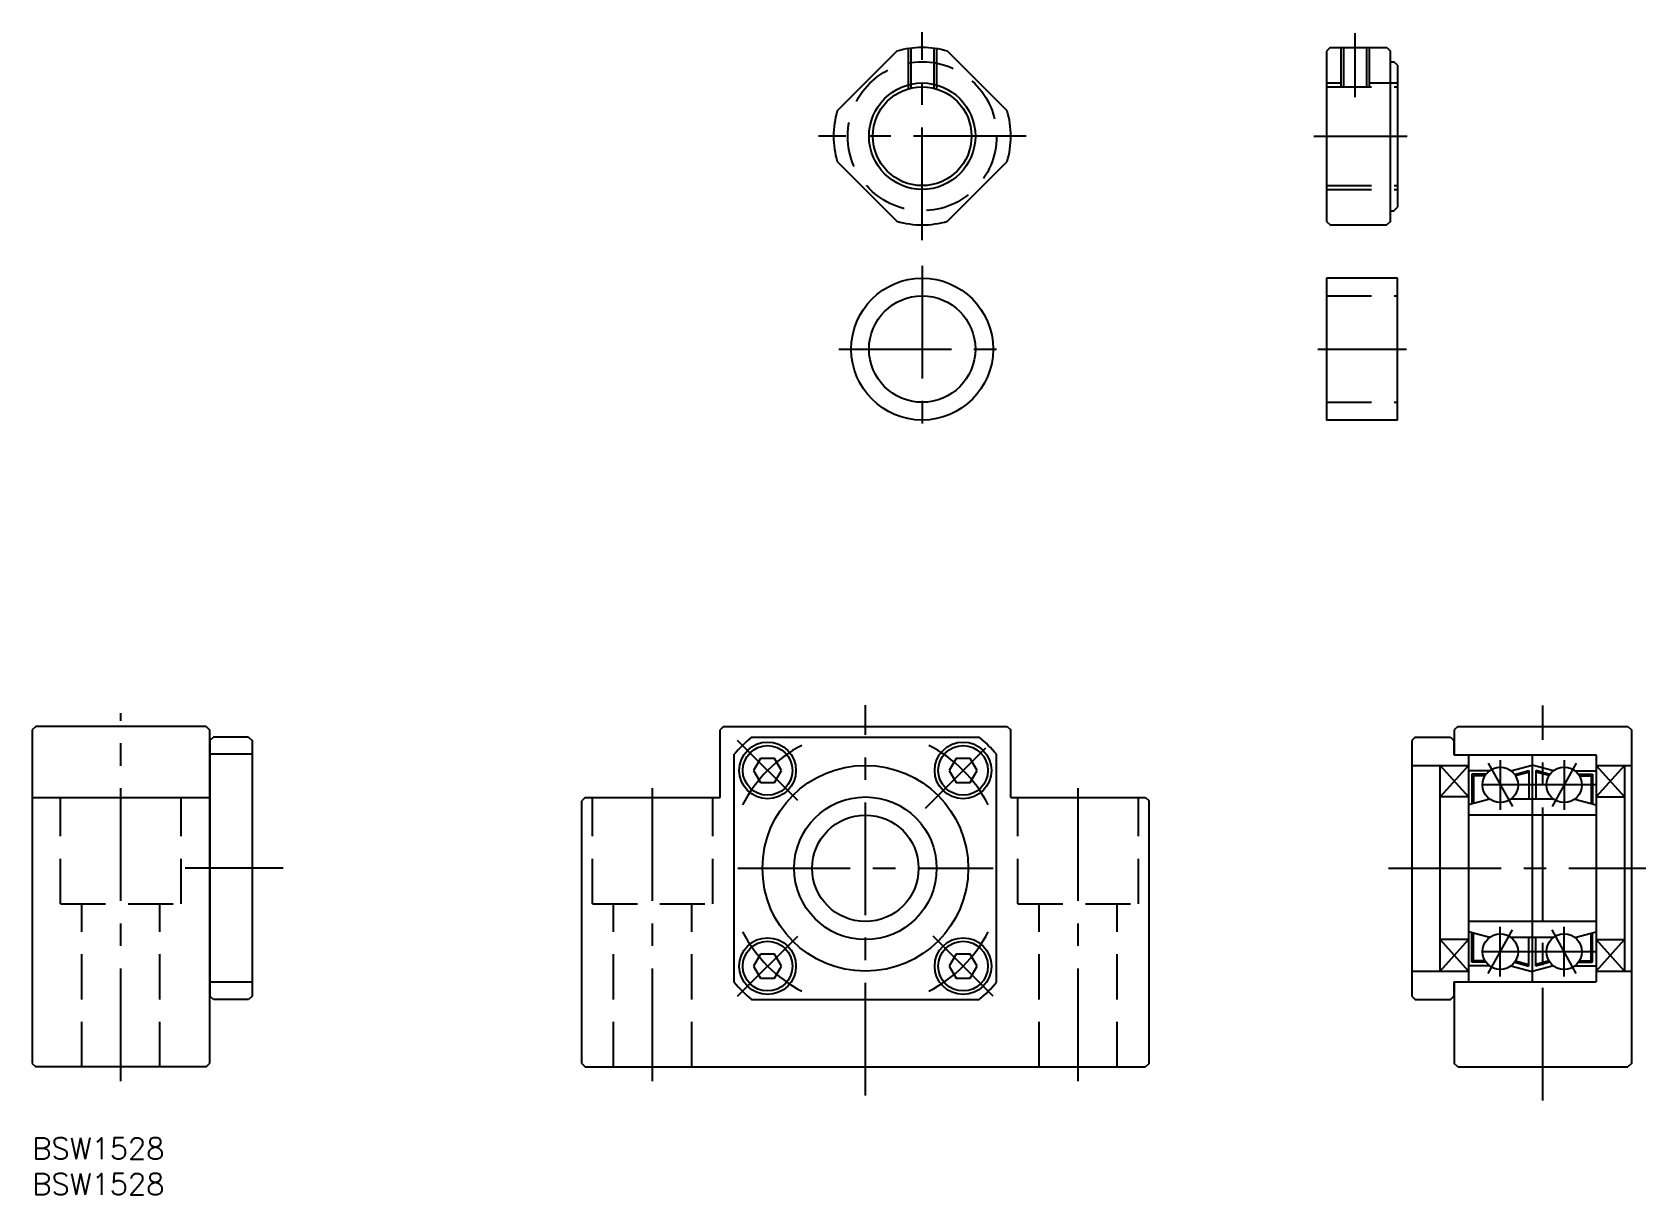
# Model space of a CAD drawing. Extents: x 0 to 228, y -8 to 156.
import ezdxf

# ---------------------------------------------------------------- set-up
doc = ezdxf.new("R2010")
doc.units = 0
doc.header["$LTSCALE"] = 0.5
doc.linetypes.add('CENTER', pattern=[50.8, 31.75, -6.35, 6.35, -6.35])
doc.linetypes.add('DASHED', pattern=[19.05, 12.7, -6.35])
for name, color, linetype in [('MSM_CENTER', 1, 'CENTER'), ('MSM_CONTINUOUS', 7, 'CONTINUOUS'), ('MSM_DASHED', 4, 'DASHED'), ('MSM_NARROW', 5, 'CONTINUOUS'), ('MSM_PART_NUMBER', 7, 'CONTINUOUS')]:
    doc.layers.add(name, color=color, linetype=linetype)
doc.styles.get("Standard").update_dxf_attribs({"font": 'txt.shx', "height": 3, "bigfont": 'bigfont.shx'})

# ---------------------------------------------------------------- blocks, each defined once
blk = doc.blocks.new('*U50')
at = {"layer": 'MSM_PART_NUMBER'}
blk.add_text('BSW1528', height=3, dxfattribs=at).set_placement((0, -3))
blk = doc.blocks.new('*U51')
at = {"layer": 'MSM_PART_NUMBER'}
blk.add_text('BSW1528', height=3, dxfattribs=at).set_placement((0, -8))

msp = doc.modelspace()

# ---------------------------------------------------------------- linework, layer by layer
at = {"layer": 'MSM_CENTER'}
for p, q in [((125.5, 126.52), (125.5, 155.81)), ((186.53, 155.67), (186.53, 146.67)), ((140.15, 141.17), (110.86, 141.17)), ((180.74, 141.17), (193.91, 141.17)), ((125.5, 122.92), (125.5, 99.41)), ((113.75, 111.17), (137.26, 111.17)), ((181.28, 111.17), (193.78, 111.17)), ((12.5, 8), (12.5, 59.87)), ((117.49, 6), (117.49, 61)), ((213.03, 5.29), (213.03, 60.94)), ((107.94, 47.55), (99.46, 56.03)), ((125.97, 46.49), (134.46, 54.97)), ((205.33, 52.81), (208.73, 46.69)), ((207.03, 53.25), (207.03, 46.25)), ((217.73, 52.81), (214.33, 46.69)), ((216.03, 53.25), (216.03, 46.25)), ((87.49, 8), (87.49, 50)), ((147.49, 8), (147.49, 50)), ((220.53, 49.75), (202.53, 49.75)), ((35.39, 38), (21.54, 38)), ((99.49, 38), (135.49, 38)), ((191.28, 38), (227.53, 38)), ((207.03, 22.75), (207.03, 29.75)), ((216.03, 22.75), (216.03, 29.75)), ((99.46, 19.97), (107.94, 28.45)), ((135.52, 19.97), (127.03, 28.45)), ((205.33, 23.19), (208.73, 29.31)), ((217.73, 23.19), (214.33, 29.31)), ((220.53, 26.25), (202.53, 26.25))]:
    msp.add_line(p, q, dxfattribs=at)
for start, end in [(117.3002, 152.6998), (27.3002, 62.6998), (207.3002, 242.6998), (297.3002, 332.6998)]:
    msp.add_arc((117.49, 38), 19.5, start, end, dxfattribs=at)
at = {"layer": 'MSM_CONTINUOUS'}
for p, q in [((121.92, 153.14), (113.53, 144.75)), ((137.48, 144.75), (129.08, 153.14)), ((183.03, 153.67), (182.53, 153.17)), ((182.53, 153.17), (182.53, 129.17)), ((183.03, 153.67), (191.03, 153.67)), ((191.03, 153.67), (191.53, 153.17)), ((191.53, 129.17), (191.53, 153.17)), ((191.53, 151.67), (192.03, 151.67)), ((192.53, 151.17), (192.03, 151.67)), ((192.53, 151.17), (192.53, 131.17)), ((192.53, 150.87), (192.53, 131.47)), ((113.53, 137.59), (121.92, 129.19)), ((129.08, 129.19), (137.48, 137.59)), ((133.28, 133.39), (133.28, 133.39)), ((131.18, 131.29), (131.18, 131.29)), ((191.53, 130.67), (192.03, 130.67)), ((192.03, 130.67), (192.53, 131.17)), ((182.53, 129.17), (183.03, 128.67)), ((183.03, 128.67), (191.03, 128.67)), ((191.53, 129.17), (191.03, 128.67)), ((182.53, 121.17), (182.53, 101.17)), ((192.53, 121.17), (182.53, 121.17)), ((192.53, 101.17), (192.53, 121.17)), ((192.53, 101.17), (182.53, 101.17)), ((0.5, 58), (0, 57.5)), ((0, 57.5), (0, 10.5)), ((24.5, 58), (0.5, 58)), ((24.5, 58), (25, 57.5)), ((25, 57.5), (25, 10.5)), ((97.49, 58), (96.99, 57.5)), ((96.99, 48), (96.99, 57.5)), ((97.49, 58), (137.49, 58)), ((137.49, 58), (137.99, 57.5)), ((137.99, 48), (137.99, 57.5)), ((201.03, 58), (200.53, 57.5)), ((200.53, 57.5), (200.53, 54)), ((201.03, 58), (225.03, 58)), ((225.03, 58), (225.53, 57.5)), ((225.53, 57.5), (225.53, 10.5)), ((25.55, 56.5), (25.05, 56)), ((25.05, 56), (25.05, 20)), ((30.5, 56.5), (25.55, 56.5)), ((30.5, 56.5), (31, 56)), ((31, 56), (31, 20)), ((101.42, 56.5), (133.55, 56.5)), ((195.03, 56.5), (194.53, 56)), ((194.53, 56), (194.53, 20)), ((195.03, 56.5), (199.98, 56.5)), ((199.98, 56.5), (200.48, 56)), ((200.48, 56), (200.48, 54)), ((25.05, 54), (25, 54)), ((31, 54.06), (25.05, 54.06)), ((98.99, 21.94), (98.99, 54.06)), ((102.72, 53.49), (101.73, 51.79)), ((104.68, 53.49), (102.72, 53.49)), ((105.66, 51.79), (104.68, 53.49)), ((130.29, 53.49), (129.31, 51.79)), ((132.26, 53.49), (130.29, 53.49)), ((133.24, 51.79), (132.26, 53.49)), ((135.99, 21.94), (135.99, 54.06)), ((194.53, 52.5), (202.53, 52.5)), ((198.53, 23.5), (198.53, 52.5)), ((200.48, 54), (220.53, 54)), ((202.53, 54), (202.53, 22)), ((208.53, 51.75), (211.53, 52.55)), ((211.53, 54), (211.53, 22)), ((214.53, 51.75), (211.53, 52.55)), ((220.53, 54), (220.53, 22)), ((220.53, 54), (220.53, 22)), ((220.53, 52.5), (225.53, 52.5)), ((224.53, 52.5), (224.53, 23.5)), ((101.73, 51.79), (102.72, 50.09)), ((102.72, 50.09), (104.68, 50.09)), ((104.68, 50.09), (105.66, 51.79)), ((129.31, 51.79), (130.29, 50.09)), ((130.29, 50.09), (132.26, 50.09)), ((132.26, 50.09), (133.24, 51.79)), ((205.53, 51.75), (202.53, 51.75)), ((203.03, 51.25), (203.03, 47.08)), ((205.03, 51.25), (203.03, 51.25)), ((203.23, 51.05), (203.23, 47.13)), ((204.9, 51.05), (203.23, 51.05)), ((209.05, 51.24), (211.03, 51.77)), ((209.16, 51.06), (211.03, 51.56)), ((211.03, 51.77), (211.03, 47.75)), ((212.03, 51.77), (212.03, 47.75)), ((214.02, 51.24), (212.03, 51.77)), ((213.91, 51.06), (212.03, 51.56)), ((217.53, 51.75), (220.53, 51.75)), ((218.03, 51.25), (220.03, 51.25)), ((218.17, 51.05), (219.83, 51.05)), ((219.83, 51.05), (219.83, 47.13)), ((220.03, 51.25), (220.03, 47.08)), ((0, 48), (25, 48)), ((77.99, 48), (77.49, 47.5)), ((77.99, 48), (96.99, 48)), ((137.99, 48), (156.99, 48)), ((156.99, 48), (157.49, 47.5)), ((202.53, 48.05), (198.53, 48.05)), ((220.53, 48.05), (224.53, 48.05)), ((77.49, 10.5), (77.49, 47.5)), ((157.49, 10.5), (157.49, 47.5)), ((205.53, 47.75), (202.53, 46.95)), ((214.53, 47.75), (208.53, 47.75)), ((217.53, 47.75), (220.53, 46.95)), ((220.53, 45.5), (202.53, 45.5)), ((220.53, 30.5), (202.53, 30.5)), ((202.53, 27.95), (198.53, 27.95)), ((205.53, 28.25), (202.53, 29.05)), ((205.53, 28.25), (203.03, 28.92)), ((203.03, 24.75), (203.03, 28.92)), ((203.23, 24.95), (203.23, 28.87)), ((214.53, 28.25), (208.53, 28.25)), ((211.03, 24.23), (211.03, 28.25)), ((212.03, 24.23), (212.03, 28.25)), ((217.53, 28.25), (220.53, 29.05)), ((219.83, 24.95), (219.83, 28.87)), ((220.03, 24.75), (220.03, 28.92)), ((220.53, 27.95), (224.53, 27.95)), ((102.72, 25.91), (101.73, 24.21)), ((104.68, 25.91), (102.72, 25.91)), ((105.66, 24.21), (104.68, 25.91)), ((130.29, 25.91), (129.31, 24.21)), ((132.26, 25.91), (130.29, 25.91)), ((133.24, 24.21), (132.26, 25.91)), ((101.73, 24.21), (102.72, 22.51)), ((104.68, 22.51), (105.66, 24.21)), ((129.31, 24.21), (130.29, 22.51)), ((132.26, 22.51), (133.24, 24.21)), ((194.53, 23.5), (202.53, 23.5)), ((205.53, 24.25), (202.53, 24.25)), ((205.03, 24.75), (203.03, 24.75)), ((204.9, 24.95), (203.23, 24.95)), ((208.53, 24.25), (211.53, 23.45)), ((209.05, 24.76), (211.03, 24.23)), ((209.16, 24.94), (211.03, 24.44)), ((214.53, 24.25), (211.53, 23.45)), ((213.91, 24.94), (212.03, 24.44)), ((214.02, 24.76), (212.03, 24.23)), ((217.53, 24.25), (220.53, 24.25)), ((218.03, 24.75), (220.03, 24.75)), ((218.17, 24.95), (219.83, 24.95)), ((220.53, 23.5), (225.53, 23.5)), ((25.05, 22), (25, 22)), ((31, 21.94), (25.05, 21.94)), ((102.72, 22.51), (104.68, 22.51)), ((130.29, 22.51), (132.26, 22.51)), ((200.48, 22), (220.53, 22)), ((200.48, 22), (200.48, 20)), ((200.53, 22), (200.53, 10.5)), ((25.55, 19.5), (25.05, 20)), ((30.5, 19.5), (25.55, 19.5)), ((31, 20), (30.5, 19.5)), ((101.42, 19.5), (133.55, 19.5)), ((194.53, 20), (195.03, 19.5)), ((195.03, 19.5), (199.98, 19.5)), ((199.98, 19.5), (200.48, 20)), ((0, 10.5), (0.5, 10)), ((24.5, 10), (0.5, 10)), ((24.5, 10), (25, 10.5)), ((77.49, 10.5), (77.99, 10)), ((77.99, 10), (156.99, 10)), ((157.49, 10.5), (156.99, 10)), ((201.03, 10), (200.53, 10.5)), ((201.03, 10), (225.03, 10)), ((225.53, 10.5), (225.03, 10))]:
    msp.add_line(p, q, dxfattribs=at)
for centre, radius in [((125.5, 141.17), 6.96), ((125.5, 111.17), 10), ((125.5, 111.17), 7.5), ((103.7, 51.79), 4), ((103.7, 51.79), 3.5), ((131.27, 51.79), 4), ((131.27, 51.79), 3.5), ((117.49, 38), 14.5), ((207.03, 49.75), 2.5), ((216.03, 49.75), 2.5), ((117.49, 38), 10.05), ((117.49, 38), 7.5), ((103.7, 24.21), 4), ((103.7, 24.21), 3.5), ((131.27, 24.21), 4), ((131.27, 24.21), 3.5), ((207.03, 26.25), 2.5), ((216.03, 26.25), 2.5)]:
    msp.add_circle(centre, radius, dxfattribs=at)
for centre, radius, start, end in [((125.5, 141.17), 12.5, 73.3576, 106.6424), ((125.5, 141.17), 12.5, 163.3576, 196.6424), ((125.5, 141.17), 12.5, 343.3576, 16.6424), ((125.5, 141.17), 12.5, 253.3576, 286.6424), ((117.49, 38), 24.5, 130.9657, 139.0343), ((117.49, 38), 24.5, 40.9657, 49.0343), ((117.49, 38), 24.5, 220.9657, 229.0343), ((117.49, 38), 24.5, 310.9657, 319.0343)]:
    msp.add_arc(centre, radius, start, end, dxfattribs=at)
at = {"layer": 'MSM_DASHED'}
for p, q in [((123.5, 153.51), (123.5, 147.83)), ((123.88, 153.56), (123.88, 147.93)), ((127.13, 153.56), (127.13, 147.93)), ((127.5, 153.51), (127.5, 147.83)), ((184.53, 153.67), (184.53, 148.12)), ((184.91, 153.67), (184.91, 148.12)), ((188.16, 153.67), (188.16, 148.12)), ((188.53, 153.67), (188.53, 148.12)), ((182.53, 148.67), (184.53, 148.67)), ((182.53, 148.12), (192.53, 148.12)), ((188.53, 148.67), (192.53, 148.67)), ((182.53, 134.21), (192.53, 134.21)), ((182.53, 133.67), (192.53, 133.67)), ((182.53, 118.67), (192.53, 118.67)), ((182.53, 103.67), (192.53, 103.67)), ((4, 33), (4, 48)), ((21, 33), (21, 48)), ((78.99, 33), (78.99, 48)), ((95.99, 33), (95.99, 48)), ((138.99, 33), (138.99, 48)), ((155.99, 33), (155.99, 48)), ((4, 33), (21, 33)), ((7, 10), (7, 33)), ((18, 10), (18, 33)), ((78.99, 33), (95.99, 33)), ((81.99, 10), (81.99, 33)), ((92.99, 10), (92.99, 33)), ((138.99, 33), (155.99, 33)), ((141.99, 10), (141.99, 33)), ((152.99, 10), (152.99, 33))]:
    msp.add_line(p, q, dxfattribs=at)
msp.add_circle((125.5, 141.17), 10.5, dxfattribs=at)
at = {"layer": 'MSM_NARROW'}
for p, q in [((198.53, 52.5), (202.53, 48.05)), ((202.53, 52.5), (198.53, 48.05)), ((224.53, 52.5), (220.53, 48.05)), ((220.53, 52.5), (224.53, 48.05)), ((198.53, 23.5), (202.53, 27.95)), ((202.53, 23.5), (198.53, 27.95)), ((224.53, 23.5), (220.53, 27.95)), ((220.53, 23.5), (224.53, 27.95))]:
    msp.add_line(p, q, dxfattribs=at)
msp.add_circle((125.5, 141.17), 7.5, dxfattribs=at)

# ---------------------------------------------------------------- block references
at = {"layer": 'MSM_CONTINUOUS'}
for name in ['*U50', '*U51']:
    msp.add_blockref(name, (0, 0), dxfattribs=at)

doc.saveas('drawing.dxf')
